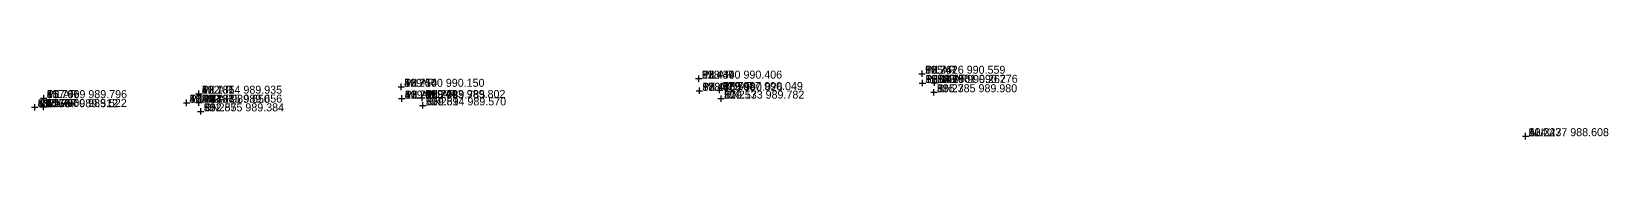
# Model space of a CAD drawing. Extents: x 447 to 607, y 903 to 1070.
# Drawn here: x 557.59 to 606.87, y 988.51 to 990.81 of the extents above; entities that cross this region are included whole.
import ezdxf

# ---------------------------------------------------------------- set-up
doc = ezdxf.new("R2010")
doc.units = 0
doc.linetypes.add('1', pattern=[0])
doc.layers.get('0').update_dxf_attribs({"linetype": '1'})
doc.styles.add('STD', font='txt')

# ---------------------------------------------------------------- blocks, each defined once
blk = doc.blocks.new('CROSS')
at = {"color": 0}
for p, q in [((-50, 0), (50, 0)), ((0, -50), (0, 50))]:
    blk.add_line(p, q, dxfattribs=at)

msp = doc.modelspace()

# ---------------------------------------------------------------- block references
at = {"layer": 'POINT', "color": 2, "xscale": 0.002, "yscale": 0.002, "zscale": 0.002}
for p in [(578.4403, 990.4061, 12.4392), (585.4163, 990.5586, 12.3624), (562.814, 989.9349, 12.1349), (569.1398, 990.1504, 12.2497), (578.4582, 990.0258, 12.4302), (579.0875, 990.0486, 12.598), (585.4287, 990.2668, 12.1454), (585.7852, 989.9804, 10.2378), (585.801, 990.2764, 12.1502), (557.6871, 989.5119, 11.7694), (557.9602, 989.5218, 11.7698), (557.9685, 989.7965, 11.7691), (562.4319, 989.6502, 12.1306), (562.8151, 989.6563, 12.1276), (569.1578, 989.7851, 12.2369), (569.7927, 989.802, 12.2442), (569.8144, 989.5696, 10.2693), (579.133, 989.7822, 10.2566), (562.8753, 989.3839, 10.255), (604.2769, 988.6079, 10.2429)]:
    msp.add_blockref('CROSS', p, dxfattribs=at)

# ---------------------------------------------------------------- texts
at = {"layer": 'CO_ORDS', "color": 3, "style": 'STD'}
for s, p in [(' 578.440 990.406', (578.4403, 990.4061, 12.4392)), (' 585.416 990.559', (585.4163, 990.5586, 12.3624)), (' 585.429 990.267', (585.4287, 990.2668, 12.1454)), (' 585.801 990.276', (585.801, 990.2764, 12.1502)), (' 557.969 989.796', (557.9685, 989.7965, 11.7691)), (' 562.814 989.935', (562.814, 989.9349, 12.1349)), (' 569.140 990.150', (569.1398, 990.1504, 12.2497)), (' 569.158 989.785', (569.1578, 989.7851, 12.2369)), (' 569.793 989.802', (569.7927, 989.802, 12.2442)), (' 578.458 990.026', (578.4582, 990.0258, 12.4302)), (' 579.087 990.049', (579.0875, 990.0486, 12.598)), (' 579.133 989.782', (579.133, 989.7822, 10.2566)), (' 585.785 989.980', (585.7852, 989.9804, 10.2378)), (' 557.687 989.512', (557.6871, 989.5119, 11.7694)), (' 557.960 989.522', (557.9602, 989.5218, 11.7698)), (' 562.432 989.650', (562.4319, 989.6502, 12.1306)), (' 562.815 989.656', (562.8151, 989.6563, 12.1276)), (' 562.875 989.384', (562.8753, 989.3839, 10.255)), (' 569.814 989.570', (569.8144, 989.5696, 10.2693)), (' 604.277 988.608', (604.2769, 988.6079, 10.2429))]:
    msp.add_text(s, height=0.25, dxfattribs=at).set_placement(p)
at = {"layer": 'CODE', "color": 3, "style": 'STD'}
for s, p in [(' PILAR', (578.4403, 990.4061, 12.4392)), (' PILAR', (585.4163, 990.5586, 12.3624)), (' PILAR', (585.4287, 990.2668, 12.1454)), (' PILAR', (585.801, 990.2764, 12.1502)), (' PILAR', (557.9685, 989.7965, 11.7691)), (' PILAR', (562.814, 989.9349, 12.1349)), (' PILAR', (569.1398, 990.1504, 12.2497)), (' PILAR', (569.1578, 989.7851, 12.2369)), (' PILAR', (569.7927, 989.802, 12.2442)), (' PILAR', (578.4582, 990.0258, 12.4302)), (' PILAR', (579.0875, 990.0486, 12.598)), (' RN', (579.133, 989.7822, 10.2566)), (' RN', (585.7852, 989.9804, 10.2378)), (' PILAR', (557.6871, 989.5119, 11.7694)), (' PILAR', (557.9602, 989.5218, 11.7698)), (' PILAR', (562.4319, 989.6502, 12.1306)), (' PILAR', (562.8151, 989.6563, 12.1276)), (' RN', (562.8753, 989.3839, 10.255)), (' RN', (569.8144, 989.5696, 10.2693)), (' AUX', (604.2769, 988.6079, 10.2429))]:
    msp.add_text(s, height=0.25, dxfattribs=at).set_placement(p)
at = {"layer": 'HEIGHT', "color": 3, "style": 'STD'}
for s, p in [(' 12.439', (578.4403, 990.4061, 12.4392)), (' 12.362', (585.4163, 990.5586, 12.3624)), (' 12.145', (585.4287, 990.2668, 12.1454)), (' 12.150', (585.801, 990.2764, 12.1502)), (' 11.769', (557.9685, 989.7965, 11.7691)), (' 12.135', (562.814, 989.9349, 12.1349)), (' 12.250', (569.1398, 990.1504, 12.2497)), (' 12.237', (569.1578, 989.7851, 12.2369)), (' 12.244', (569.7927, 989.802, 12.2442)), (' 12.430', (578.4582, 990.0258, 12.4302)), (' 12.598', (579.0875, 990.0486, 12.598)), (' 10.257', (579.133, 989.7822, 10.2566)), (' 10.238', (585.7852, 989.9804, 10.2378)), (' 11.769', (557.6871, 989.5119, 11.7694)), (' 11.770', (557.9602, 989.5218, 11.7698)), (' 12.131', (562.4319, 989.6502, 12.1306)), (' 12.128', (562.8151, 989.6563, 12.1276)), (' 10.255', (562.8753, 989.3839, 10.255)), (' 10.269', (569.8144, 989.5696, 10.2693)), (' 10.243', (604.2769, 988.6079, 10.2429))]:
    msp.add_text(s, height=0.25, dxfattribs=at).set_placement(p)
at = {"layer": 'PT_ID', "color": 3, "style": 'STD'}
for s, p in [(' 39', (578.4403, 990.4061, 12.4392)), (' 36', (585.4163, 990.5586, 12.3624)), (' 35', (585.4287, 990.2668, 12.1454)), (' 34', (585.801, 990.2764, 12.1502)), (' 46', (557.9685, 989.7965, 11.7691)), (' 43', (562.814, 989.9349, 12.1349)), (' 42', (569.1398, 990.1504, 12.2497)), (' 41', (569.1578, 989.7851, 12.2369)), (' 40', (569.7927, 989.802, 12.2442)), (' 38', (578.4582, 990.0258, 12.4302)), (' 37', (579.0875, 990.0486, 12.598)), (' 31', (579.133, 989.7822, 10.2566)), (' 30', (585.7852, 989.9804, 10.2378)), (' 48', (557.6871, 989.5119, 11.7694)), (' 47', (557.9602, 989.5218, 11.7698)), (' 45', (562.4319, 989.6502, 12.1306)), (' 44', (562.8151, 989.6563, 12.1276)), (' 33', (562.8753, 989.3839, 10.255)), (' 32', (569.8144, 989.5696, 10.2693)), (' 52', (604.2769, 988.6079, 10.2429))]:
    msp.add_text(s, height=0.25, dxfattribs=at).set_placement(p)

doc.saveas('drawing.dxf')
